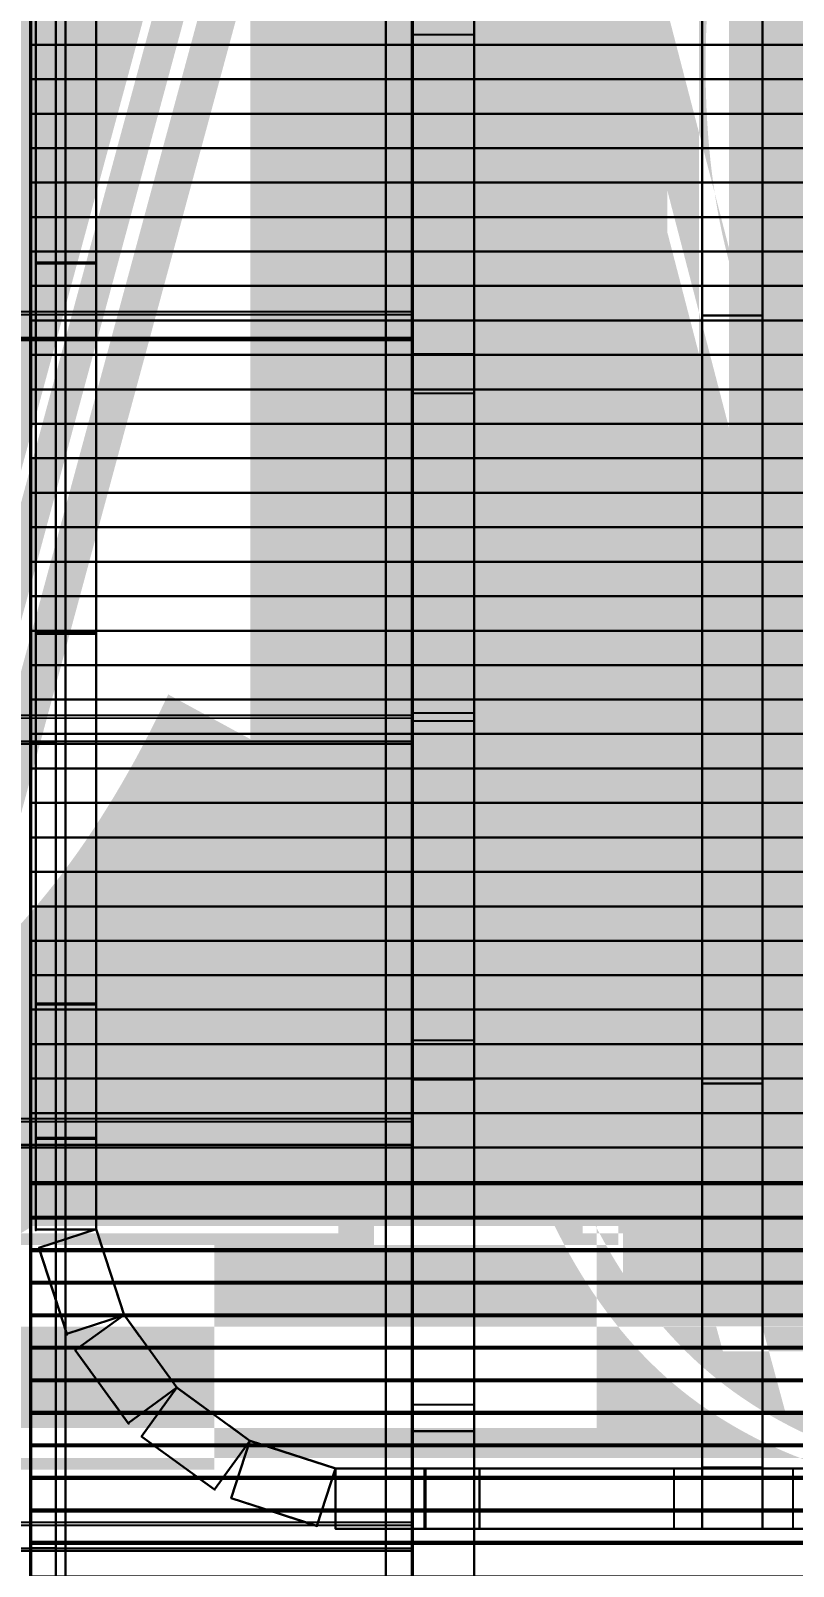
# Model space of a CAD drawing. Header units: inches. Extents: x 121 to 1265, y -33 to 627.
# Drawn here: x 407.3 to 451.6, y 13.2 to 102.3 of the extents above; entities that cross this region are included whole.
import ezdxf

# ---------------------------------------------------------------- set-up
doc = ezdxf.new("R2010")
doc.units = ezdxf.units.IN
doc.header["$MEASUREMENT"] = 0
for name, color, linetype in [('n5', 9, 'CONTINUOUS'), ('R1', 4, 'CONTINUOUS'), ('RT1', 7, 'CONTINUOUS'), ('W1', 5, 'CONTINUOUS')]:
    doc.layers.add(name, color=color, linetype=linetype)

msp = doc.modelspace()

# ---------------------------------------------------------------- linework, layer by layer
at = {"layer": 'n5'}
for points in [[(407.35, 505.18, -6), (407.35, 35.48, -6), (407.35, 35.48), (407.35, 505.18)], [(409.35, 505.18, -6), (409.35, 35.48, -6), (407.35, 35.48, -6), (407.35, 505.18, -6)], [(409.35, 35.48), (409.35, 505.18), (407.35, 505.18), (407.35, 35.48)], [(553.28, 101.44, -6), (407.35, 101.44, -6), (407.35, 103.44, -6), (553.28, 103.44, -6)], [(407.35, 101.44), (553.28, 101.44), (553.28, 103.44), (407.35, 103.44)], [(553.28, 101.44, -6), (407.35, 101.44, -6), (407.35, 101.44), (553.28, 101.44)], [(553.28, 99.44, -6), (407.35, 99.44, -6), (407.35, 101.44, -6), (553.28, 101.44, -6)], [(407.35, 99.44), (553.28, 99.44), (553.28, 101.44), (407.35, 101.44)], [(553.28, 99.44, -6), (407.35, 99.44, -6), (407.35, 99.44), (553.28, 99.44)], [(553.28, 97.44, -6), (407.35, 97.44, -6), (407.35, 99.44, -6), (553.28, 99.44, -6)], [(407.35, 97.44), (553.28, 97.44), (553.28, 99.44), (407.35, 99.44)], [(553.28, 97.44, -6), (407.35, 97.44, -6), (407.35, 97.44), (553.28, 97.44)], [(553.28, 95.44, -6), (407.35, 95.44, -6), (407.35, 97.44, -6), (553.28, 97.44, -6)], [(407.35, 95.44), (553.28, 95.44), (553.28, 97.44), (407.35, 97.44)], [(553.28, 95.45, -6), (407.35, 95.45, -6), (407.35, 95.45), (553.28, 95.45)], [(553.28, 93.45, -6), (407.35, 93.45, -6), (407.35, 95.45, -6), (553.28, 95.45, -6)], [(407.35, 93.45), (553.28, 93.45), (553.28, 95.45), (407.35, 95.45)], [(553.28, 93.45, -6), (407.35, 93.45, -6), (407.35, 93.45), (553.28, 93.45)], [(553.28, 91.45, -6), (407.35, 91.45, -6), (407.35, 93.45, -6), (553.28, 93.45, -6)], [(407.35, 91.45), (553.28, 91.45), (553.28, 93.45), (407.35, 93.45)], [(553.28, 91.45, -6), (407.35, 91.45, -6), (407.35, 91.45), (553.28, 91.45)], [(553.28, 89.45, -6), (407.35, 89.45, -6), (407.35, 91.45, -6), (553.28, 91.45, -6)], [(407.35, 89.45), (553.28, 89.45), (553.28, 91.45), (407.35, 91.45)], [(553.28, 89.45, -6), (407.35, 89.45, -6), (407.35, 89.45), (553.28, 89.45)], [(553.28, 87.45, -6), (407.35, 87.45, -6), (407.35, 89.45, -6), (553.28, 89.45, -6)], [(407.35, 87.45), (553.28, 87.45), (553.28, 89.45), (407.35, 89.45)], [(553.28, 87.45, -6), (407.35, 87.45, -6), (407.35, 87.45), (553.28, 87.45)], [(553.28, 85.45, -6), (407.35, 85.45, -6), (407.35, 87.45, -6), (553.28, 87.45, -6)], [(407.35, 85.45), (553.28, 85.45), (553.28, 87.45), (407.35, 87.45)], [(553.28, 85.45, -6), (407.35, 85.45, -6), (407.35, 85.45), (553.28, 85.45)], [(553.28, 83.45, -6), (407.35, 83.45, -6), (407.35, 85.45, -6), (553.28, 85.45, -6)], [(407.35, 83.45), (553.28, 83.45), (553.28, 85.45), (407.35, 85.45)], [(553.28, 83.45, -6), (407.35, 83.45, -6), (407.35, 83.45), (553.28, 83.45)], [(553.28, 81.45, -6), (407.35, 81.45, -6), (407.35, 83.45, -6), (553.28, 83.45, -6)], [(407.35, 81.45), (553.28, 81.45), (553.28, 83.45), (407.35, 83.45)], [(553.28, 81.46, -6), (407.35, 81.45, -6), (407.35, 81.45), (553.28, 81.46)], [(553.28, 79.46, -6), (407.35, 79.45, -6), (407.35, 81.45, -6), (553.28, 81.46, -6)], [(407.35, 79.45), (553.28, 79.46), (553.28, 81.46), (407.35, 81.45)], [(553.28, 79.46, -6), (407.35, 79.46, -6), (407.35, 79.46), (553.28, 79.46)], [(553.28, 77.46, -6), (407.35, 77.46, -6), (407.35, 79.46, -6), (553.28, 79.46, -6)], [(407.35, 77.46), (553.28, 77.46), (553.28, 79.46), (407.35, 79.46)], [(553.28, 77.46, -6), (407.35, 77.46, -6), (407.35, 77.46), (553.28, 77.46)], [(553.28, 75.46, -6), (407.35, 75.46, -6), (407.35, 77.46, -6), (553.28, 77.46, -6)], [(407.35, 75.46), (553.28, 75.46), (553.28, 77.46), (407.35, 77.46)], [(553.28, 75.46, -6), (407.35, 75.46, -6), (407.35, 75.46), (553.28, 75.46)], [(553.28, 73.46, -6), (407.35, 73.46, -6), (407.35, 75.46, -6), (553.28, 75.46, -6)], [(407.35, 73.46), (553.28, 73.46), (553.28, 75.46), (407.35, 75.46)], [(553.28, 73.46, -6), (407.35, 73.46, -6), (407.35, 73.46), (553.28, 73.46)], [(553.28, 71.46, -6), (407.35, 71.46, -6), (407.35, 73.46, -6), (553.28, 73.46, -6)], [(407.35, 71.46), (553.28, 71.46), (553.28, 73.46), (407.35, 73.46)], [(553.28, 71.46, -6), (407.35, 71.46, -6), (407.35, 71.46), (553.28, 71.46)], [(553.28, 69.46, -6), (407.35, 69.46, -6), (407.35, 71.46, -6), (553.28, 71.46, -6)], [(407.35, 69.46), (553.28, 69.46), (553.28, 71.46), (407.35, 71.46)], [(553.28, 69.46, -6), (407.35, 69.46, -6), (407.35, 69.46), (553.28, 69.46)], [(553.28, 67.46, -6), (407.35, 67.46, -6), (407.35, 69.46, -6), (553.28, 69.46, -6)], [(407.35, 67.46), (553.28, 67.46), (553.28, 69.46), (407.35, 69.46)], [(553.28, 67.46, -6), (407.35, 67.46, -6), (407.35, 67.46), (553.28, 67.46)], [(553.28, 65.46, -6), (407.35, 65.46, -6), (407.35, 67.46, -6), (553.28, 67.46, -6)], [(407.35, 65.46), (553.28, 65.46), (553.28, 67.46), (407.35, 67.46)], [(553.28, 65.47, -6), (407.35, 65.46, -6), (407.35, 65.46), (553.28, 65.47)], [(553.28, 63.47, -6), (407.35, 63.46, -6), (407.35, 65.46, -6), (553.28, 65.47, -6)], [(407.35, 63.46), (553.28, 63.47), (553.28, 65.47), (407.35, 65.46)], [(553.28, 63.47, -6), (407.35, 63.47, -6), (407.35, 63.47), (553.28, 63.47)], [(553.28, 61.47, -6), (407.35, 61.47, -6), (407.35, 63.47, -6), (553.28, 63.47, -6)], [(407.35, 61.47), (553.28, 61.47), (553.28, 63.47), (407.35, 63.47)], [(553.28, 61.47, -6), (407.35, 61.47, -6), (407.35, 61.47), (553.28, 61.47)], [(553.28, 59.47, -6), (407.35, 59.47, -6), (407.35, 61.47, -6), (553.28, 61.47, -6)], [(407.35, 59.47), (553.28, 59.47), (553.28, 61.47), (407.35, 61.47)], [(553.28, 59.47, -6), (407.35, 59.47, -6), (407.35, 59.47), (553.28, 59.47)], [(553.28, 57.47, -6), (407.35, 57.47, -6), (407.35, 59.47, -6), (553.28, 59.47, -6)], [(407.35, 57.47), (553.28, 57.47), (553.28, 59.47), (407.35, 59.47)], [(553.28, 57.47, -6), (407.35, 57.47, -6), (407.35, 57.47), (553.28, 57.47)], [(553.28, 55.47, -6), (407.35, 55.47, -6), (407.35, 57.47, -6), (553.28, 57.47, -6)], [(407.35, 55.47), (553.28, 55.47), (553.28, 57.47), (407.35, 57.47)], [(553.28, 55.47, -6), (407.35, 55.47, -6), (407.35, 55.47), (553.28, 55.47)], [(553.28, 53.47, -6), (407.35, 53.47, -6), (407.35, 55.47, -6), (553.28, 55.47, -6)], [(407.35, 53.47), (553.28, 53.47), (553.28, 55.47), (407.35, 55.47)], [(553.28, 53.47, -6), (407.35, 53.47, -6), (407.35, 53.47), (553.28, 53.47)], [(553.28, 51.47, -6), (407.35, 51.47, -6), (407.35, 53.47, -6), (553.28, 53.47, -6)], [(407.35, 51.47), (553.28, 51.47), (553.28, 53.47), (407.35, 53.47)], [(553.28, 51.47, -6), (407.35, 51.47, -6), (407.35, 51.47), (553.28, 51.47)], [(553.28, 49.47, -6), (407.35, 49.47, -6), (407.35, 51.47, -6), (553.28, 51.47, -6)], [(407.35, 49.47), (553.28, 49.47), (553.28, 51.47), (407.35, 51.47)], [(553.28, 49.48, -6), (407.35, 49.48, -6), (407.35, 49.48), (553.28, 49.48)], [(553.28, 47.48, -6), (407.35, 47.48, -6), (407.35, 49.48, -6), (553.28, 49.48, -6)], [(407.35, 47.48), (553.28, 47.48), (553.28, 49.48), (407.35, 49.48)], [(553.28, 47.48, -6), (407.35, 47.48, -6), (407.35, 47.48), (553.28, 47.48)], [(553.28, 45.48, -6), (407.35, 45.48, -6), (407.35, 47.48, -6), (553.28, 47.48, -6)], [(407.35, 45.48), (553.28, 45.48), (553.28, 47.48), (407.35, 47.48)], [(553.28, 45.48, -6), (407.35, 45.48, -6), (407.35, 45.48), (553.28, 45.48)], [(553.28, 43.48, -6), (407.35, 43.48, -6), (407.35, 45.48, -6), (553.28, 45.48, -6)], [(407.35, 43.48), (553.28, 43.48), (553.28, 45.48), (407.35, 45.48)], [(553.28, 43.48, -6), (407.35, 43.48, -6), (407.35, 43.48), (553.28, 43.48)], [(553.28, 41.48, -6), (407.35, 41.48, -6), (407.35, 43.48, -6), (553.28, 43.48, -6)], [(407.35, 41.48), (553.28, 41.48), (553.28, 43.48), (407.35, 43.48)], [(553.28, 41.48, -6), (407.35, 41.48, -6), (407.35, 41.48), (553.28, 41.48)], [(553.28, 39.48, -6), (407.35, 39.48, -6), (407.35, 41.48, -6), (553.28, 41.48, -6)], [(407.35, 39.48), (553.28, 39.48), (553.28, 41.48), (407.35, 41.48)], [(553.28, 39.48, -6), (407.35, 39.48, -6), (407.35, 39.48), (553.28, 39.48)], [(553.28, 37.48, -6), (407.35, 37.48, -6), (407.35, 39.48, -6), (553.28, 39.48, -6)], [(407.35, 37.48), (553.28, 37.48), (553.28, 39.48), (407.35, 39.48)], [(407.35, 37.48, -6), (553.28, 37.48, -6), (553.28, 35.48, -6), (407.35, 35.48, -6)], [(553.28, 37.48), (407.35, 37.48), (407.35, 35.48), (553.28, 35.48)], [(553.28, 37.48, -6), (407.35, 37.48, -6), (407.35, 37.48), (553.28, 37.48)], [(553.28, 35.48, -6), (407.35, 35.48, -6), (407.35, 37.48, -6), (553.28, 37.48, -6)], [(407.35, 35.48), (553.28, 35.48), (553.28, 37.48), (407.35, 37.48)], [(407.35, 35.48, -6), (553.28, 35.48, -6), (553.28, 35.48), (407.35, 35.48)], [(407.35, 35.36, -6), (407.35, 5.18, -6), (407.35, 5.18), (407.35, 35.36)], [(409.35, 35.36, -6), (409.35, 5.18, -6), (407.35, 5.18, -6), (407.35, 35.36, -6)], [(409.35, 5.18), (409.35, 35.36), (407.35, 35.36), (407.35, 5.18)], [(627.2, 35.36, -6), (407.35, 35.36, -6), (407.35, 35.36), (627.2, 35.36)], [(627.2, 33.36, -6), (407.35, 33.36, -6), (407.35, 35.36, -6), (627.2, 35.36, -6)], [(407.35, 33.36), (627.2, 33.36), (627.2, 35.36), (407.35, 35.36)], [(627.2, 33.47, -6), (407.35, 33.47, -6), (407.35, 33.47), (627.2, 33.47)], [(627.2, 31.47, -6), (407.35, 31.47, -6), (407.35, 33.47, -6), (627.2, 33.47, -6)], [(407.35, 31.47), (627.2, 31.47), (627.2, 33.47), (407.35, 33.47)], [(627.2, 31.59, -6), (407.35, 31.59, -6), (407.35, 31.59), (627.2, 31.59)], [(627.2, 29.59, -6), (407.35, 29.59, -6), (407.35, 31.59, -6), (627.2, 31.59, -6)], [(407.35, 29.59), (627.2, 29.59), (627.2, 31.59), (407.35, 31.59)], [(627.2, 29.7, -6), (407.35, 29.7, -6), (407.35, 29.7), (627.2, 29.7)], [(627.2, 27.7, -6), (407.35, 27.7, -6), (407.35, 29.7, -6), (627.2, 29.7, -6)], [(407.35, 27.7), (627.2, 27.7), (627.2, 29.7), (407.35, 29.7)], [(627.2, 27.82, -6), (407.35, 27.81, -6), (407.35, 27.81), (627.2, 27.82)], [(627.2, 25.82, -6), (407.35, 25.81, -6), (407.35, 27.81, -6), (627.2, 27.82, -6)], [(407.35, 25.81), (627.2, 25.82), (627.2, 27.82), (407.35, 27.81)], [(627.2, 25.93, -6), (407.35, 25.93, -6), (407.35, 25.93), (627.2, 25.93)], [(627.2, 23.93, -6), (407.35, 23.93, -6), (407.35, 25.93, -6), (627.2, 25.93, -6)], [(407.35, 23.93), (627.2, 23.93), (627.2, 25.93), (407.35, 25.93)], [(627.2, 24.04, -6), (407.35, 24.04, -6), (407.35, 24.04), (627.2, 24.04)], [(627.2, 22.04, -6), (407.35, 22.04, -6), (407.35, 24.04, -6), (627.2, 24.04, -6)], [(407.35, 22.04), (627.2, 22.04), (627.2, 24.04), (407.35, 24.04)], [(627.2, 22.16, -6), (407.35, 22.16, -6), (407.35, 22.16), (627.2, 22.16)], [(627.2, 20.16, -6), (407.35, 20.16, -6), (407.35, 22.16, -6), (627.2, 22.16, -6)], [(407.35, 20.16), (627.2, 20.16), (627.2, 22.16), (407.35, 22.16)], [(627.2, 20.27, -6), (407.35, 20.27, -6), (407.35, 20.27), (627.2, 20.27)], [(627.2, 18.27, -6), (407.35, 18.27, -6), (407.35, 20.27, -6), (627.2, 20.27, -6)], [(407.35, 18.27), (627.2, 18.27), (627.2, 20.27), (407.35, 20.27)], [(627.2, 18.38, -6), (407.35, 18.38, -6), (407.35, 18.38), (627.2, 18.38)], [(627.2, 16.38, -6), (407.35, 16.38, -6), (407.35, 18.38, -6), (627.2, 18.38, -6)], [(407.35, 16.38), (627.2, 16.38), (627.2, 18.38), (407.35, 18.38)], [(627.2, 16.5, -6), (407.35, 16.5, -6), (407.35, 16.5), (627.2, 16.5)], [(627.2, 14.5, -6), (407.35, 14.5, -6), (407.35, 16.5, -6), (627.2, 16.5, -6)], [(407.35, 14.5), (627.2, 14.5), (627.2, 16.5), (407.35, 16.5)], [(627.2, 14.61, -6), (407.35, 14.61, -6), (407.35, 14.61), (627.2, 14.61)], [(627.2, 12.61, -6), (407.35, 12.61, -6), (407.35, 14.61, -6), (627.2, 14.61, -6)], [(407.35, 12.61), (627.2, 12.61), (627.2, 14.61), (407.35, 14.61)]]:
    msp.add_3dface(points, dxfattribs=at)
at = {"layer": 'R1'}
for points in [[(427.95, 529.14, 146.56), (427.95, -32.57, 170), (429.45, -32.57, 170), (429.45, 529.14, 146.56)], [(429.45, -32.72, 166.44), (429.45, 528.99, 143), (429.45, 529.14, 146.56), (429.45, -32.57, 170)], [(427.95, -32.72, 166.44), (427.95, 528.99, 143), (429.45, 528.99, 143), (429.45, -32.72, 166.44)], [(408.79, 84.45, 165.12), (408.79, 107.85, 164.14), (407.29, 107.85, 164.14), (407.29, 84.45, 165.12)], [(408.79, 107.71, 160.58), (408.79, 84.3, 161.56), (407.29, 84.3, 161.56), (407.29, 107.71, 160.58)], [(429.46, 85.95, 165.06), (395.29, 85.95, 165.06), (395.29, 84.45, 165.12), (429.46, 84.45, 165.12)], [(395.29, 85.8, 161.5), (429.46, 85.8, 161.5), (429.46, 84.3, 161.56), (395.29, 84.3, 161.56)], [(395.29, 84.3, 161.56), (429.46, 84.3, 161.56), (429.46, 84.45, 165.12), (395.29, 84.45, 165.12)], [(408.79, 61.04, 166.1), (408.79, 84.45, 165.12), (407.29, 84.45, 165.12), (407.29, 61.04, 166.1)], [(408.79, 84.3, 161.56), (408.79, 60.9, 162.54), (407.29, 60.9, 162.54), (407.29, 84.3, 161.56)], [(429.46, 62.54, 166.03), (395.29, 62.54, 166.03), (395.29, 61.04, 166.1), (429.46, 61.05, 166.1)], [(395.29, 62.39, 162.47), (429.46, 62.4, 162.48), (429.46, 60.9, 162.54), (395.29, 60.9, 162.54)], [(395.29, 60.9, 162.54), (429.46, 60.9, 162.54), (429.46, 61.05, 166.1), (395.29, 61.04, 166.1)], [(408.79, 37.64, 167.07), (408.79, 61.04, 166.1), (407.29, 61.04, 166.1), (407.29, 37.64, 167.07)], [(408.79, 60.9, 162.54), (408.79, 37.49, 163.51), (407.29, 37.49, 163.51), (407.29, 60.9, 162.54)], [(429.46, 39.14, 167.01), (395.29, 39.14, 167.01), (395.29, 37.64, 167.07), (429.46, 37.64, 167.07)], [(395.29, 38.99, 163.45), (429.46, 38.99, 163.45), (429.46, 37.49, 163.51), (395.29, 37.49, 163.51)], [(395.29, 37.49, 163.51), (429.46, 37.49, 163.51), (429.46, 37.64, 167.07), (395.29, 37.64, 167.07)], [(408.79, 14.24, 168.05), (408.79, 37.64, 167.07), (407.29, 37.64, 167.07), (407.29, 14.24, 168.05)], [(408.79, 37.49, 163.51), (408.79, 14.09, 164.49), (407.29, 14.09, 164.49), (407.29, 37.49, 163.51)], [(429.46, 15.73, 167.99), (395.29, 15.73, 167.99), (395.29, 14.23, 168.05), (429.46, 14.24, 168.05)], [(395.29, 15.59, 164.43), (429.46, 15.59, 164.43), (429.46, 14.09, 164.49), (395.29, 14.09, 164.49)], [(395.29, 14.09, 164.49), (429.46, 14.09, 164.49), (429.46, 14.24, 168.05), (395.29, 14.23, 168.05)], [(408.79, -9.17, 169.03), (408.79, 14.24, 168.05), (407.29, 14.24, 168.05), (407.29, -9.17, 169.03)], [(408.79, 14.09, 164.49), (408.79, -9.32, 165.47), (407.29, -9.32, 165.47), (407.29, 14.09, 164.49)]]:
    msp.add_3dface(points, dxfattribs=at)
at = {"layer": 'RT1'}
for points in [[(429.51, 528.99, 146.57), (429.51, -32.72, 170.01), (433.06, -32.72, 170.01), (433.06, 528.99, 146.57)], [(429.51, 528.99, 146.57), (429.51, 528.93, 145.11), (429.51, -32.78, 168.56), (429.51, -32.72, 170.01)], [(433.06, 528.99, 146.57), (433.06, -32.72, 170.01), (433.06, -32.78, 168.56), (433.06, 528.93, 145.11)], [(429.51, 501.83, 131.66), (429.51, 21.03, 151.73), (429.51, 21.09, 153.19), (429.51, 501.89, 133.12)], [(433.06, 501.83, 131.66), (433.06, 21.03, 151.73), (429.51, 21.03, 151.73), (429.51, 501.83, 131.66)], [(433.06, 501.83, 131.66), (433.06, 501.89, 133.12), (433.06, 21.09, 153.19), (433.06, 21.03, 151.73)], [(429.51, 102.02, 149.5), (429.51, 83.52, 165.16), (433.06, 83.52, 165.16), (433.06, 102.02, 149.5)], [(429.51, 102.02, 149.5), (429.51, 101.08, 148.39), (429.51, 82.58, 164.05), (429.51, 83.52, 165.16)], [(433.06, 102.02, 149.5), (433.06, 83.52, 165.16), (433.06, 82.58, 164.05), (433.06, 101.08, 148.39)], [(429.51, 81.22, 165.26), (429.51, 82.11, 164.1), (429.51, 63.57, 149.95), (429.51, 62.69, 151.11)], [(433.06, 81.22, 165.26), (433.06, 62.69, 151.11), (433.06, 63.57, 149.95), (433.06, 82.11, 164.1)], [(429.51, 81.22, 165.26), (429.51, 62.69, 151.11), (433.06, 62.69, 151.11), (433.06, 81.22, 165.26)], [(429.51, 62.21, 151.16), (429.51, 43.71, 166.82), (433.06, 43.71, 166.82), (433.06, 62.21, 151.16)], [(429.51, 62.21, 151.16), (429.51, 61.27, 150.05), (429.51, 42.77, 165.71), (429.51, 43.71, 166.82)], [(433.06, 62.21, 151.16), (433.06, 43.71, 166.82), (433.06, 42.77, 165.71), (433.06, 61.27, 150.05)], [(429.51, 41.42, 166.92), (429.51, 42.29, 165.75), (429.51, 23.46, 151.64), (429.51, 22.59, 152.8)], [(433.06, 41.42, 166.92), (433.06, 22.59, 152.8), (433.06, 23.46, 151.64), (433.06, 42.29, 165.75)], [(429.51, 41.42, 166.92), (429.51, 22.59, 152.8), (433.06, 22.59, 152.8), (433.06, 41.42, 166.92)], [(429.51, 21.03, 151.73), (429.51, 21.03, 167.71), (429.51, 22.48, 167.71), (429.51, 22.48, 151.73)], [(433.06, 21.03, 151.73), (433.06, 22.48, 151.73), (433.06, 22.48, 167.71), (433.06, 21.03, 167.71)], [(433.06, 21.03, 151.73), (433.06, 21.03, 167.71), (429.51, 21.03, 167.71), (429.51, 21.03, 151.73)]]:
    msp.add_3dface(points, dxfattribs=at)
at = {"layer": 'W1'}
for points in [[(411.13, 220.3), (411.13, 38.05), (407.63, 38.05), (407.63, 220.3)], [(407.63, 38.05, 1.5), (407.63, 220.3, 1.5), (407.63, 220.3), (407.63, 38.05)], [(411.13, 38.05, 163.49), (411.13, 220.3, 155.88), (407.63, 220.3, 155.88), (407.63, 38.05, 163.49)], [(407.63, 220.23, 154.39), (407.63, 37.98, 161.99), (407.63, 38.05, 163.49), (407.63, 220.3, 155.88)], [(411.13, 220.3, 1.5), (411.13, 38.05, 1.5), (411.13, 38.05), (411.13, 220.3)], [(411.13, 37.98, 161.99), (411.13, 220.23, 154.39), (411.13, 220.3, 155.88), (411.13, 38.05, 163.49)], [(449.8, 178.33), (449.8, 18.93), (446.3, 18.93), (446.3, 178.33)], [(446.3, 18.93, 1.5), (446.3, 178.33, 1.5), (446.3, 178.33), (446.3, 18.93)], [(449.8, 18.93, 151.82), (449.8, 178.33, 145.17), (446.3, 178.33, 145.17), (446.3, 18.93, 151.82)], [(446.3, 178.27, 143.67), (446.3, 18.87, 150.32), (446.3, 18.93, 151.82), (446.3, 178.33, 145.17)], [(449.8, 178.33, 1.5), (449.8, 18.93, 1.5), (449.8, 18.93), (449.8, 178.33)], [(449.8, 18.87, 150.32), (449.8, 178.27, 143.67), (449.8, 178.33, 145.17), (449.8, 18.93, 151.82)], [(411.13, 88.82, 54.5), (411.13, 112.07, 54.5), (407.63, 112.07, 54.5), (407.63, 88.82, 54.5)], [(407.63, 112.07, 53), (407.63, 88.82, 53), (407.63, 88.82, 54.5), (407.63, 112.07, 54.5)], [(411.13, 88.82, 108.99), (411.13, 112.07, 108.99), (407.63, 112.07, 108.99), (407.63, 88.82, 108.99)], [(407.63, 112.07, 107.49), (407.63, 88.82, 107.49), (407.63, 88.82, 108.99), (407.63, 112.07, 108.99)], [(411.13, 88.82, 53), (411.13, 112.07, 53), (411.13, 112.07, 54.5), (411.13, 88.82, 54.5)], [(411.13, 88.82, 107.49), (411.13, 112.07, 107.49), (411.13, 112.07, 108.99), (411.13, 88.82, 108.99)], [(449.8, 85.74, 55.95), (449.8, 108.01, 55.95), (446.3, 108.01, 55.95), (446.3, 85.74, 55.95)], [(446.3, 108.01, 54.45), (446.3, 85.74, 54.45), (446.3, 85.74, 55.95), (446.3, 108.01, 55.95)], [(449.8, 85.74, 111.9), (449.8, 108.01, 111.9), (446.3, 108.01, 111.9), (446.3, 85.74, 111.9)], [(446.3, 108.01, 110.4), (446.3, 85.74, 110.4), (446.3, 85.74, 111.9), (446.3, 108.01, 111.9)], [(449.8, 85.74, 54.45), (449.8, 108.01, 54.45), (449.8, 108.01, 55.95), (449.8, 85.74, 55.95)], [(449.8, 85.74, 110.4), (449.8, 108.01, 110.4), (449.8, 108.01, 111.9), (449.8, 85.74, 111.9)], [(407.63, 90.32, 161.37), (407.63, 90.32), (407.63, 88.82), (407.63, 88.82, 161.37)], [(411.13, 90.32), (411.13, 90.32, 161.37), (411.13, 88.82, 161.37), (411.13, 88.82)], [(411.13, 88.82), (411.13, 88.82, 161.37), (407.63, 88.82, 161.37), (407.63, 88.82)], [(411.13, 88.75, 161.37), (411.13, 88.75), (407.63, 88.75), (407.63, 88.75, 161.37)], [(407.63, 87.25), (407.63, 87.25, 161.37), (407.63, 88.75, 161.37), (407.63, 88.75)], [(411.13, 67.33, 54.5), (411.13, 88.75, 54.5), (407.63, 88.75, 54.5), (407.63, 67.33, 54.5)], [(407.63, 88.75, 53), (407.63, 67.33, 53), (407.63, 67.33, 54.5), (407.63, 88.75, 54.5)], [(411.13, 67.33, 108.99), (411.13, 88.75, 108.99), (407.63, 88.75, 108.99), (407.63, 67.33, 108.99)], [(407.63, 88.75, 107.49), (407.63, 67.33, 107.49), (407.63, 67.33, 108.99), (407.63, 88.75, 108.99)], [(411.13, 87.25, 161.37), (411.13, 87.25), (411.13, 88.75), (411.13, 88.75, 161.37)], [(411.13, 67.33, 53), (411.13, 88.75, 53), (411.13, 88.75, 54.5), (411.13, 67.33, 54.5)], [(411.13, 67.33, 107.49), (411.13, 88.75, 107.49), (411.13, 88.75, 108.99), (411.13, 67.33, 108.99)], [(449.8, 85.74, 149.03), (449.8, 85.74), (446.3, 85.74), (446.3, 85.74, 149.03)], [(446.3, 84.24), (446.3, 84.24, 149.03), (446.3, 85.74, 149.03), (446.3, 85.74)], [(449.8, 63.47, 55.95), (449.8, 85.74, 55.95), (446.3, 85.74, 55.95), (446.3, 63.47, 55.95)], [(446.3, 85.74, 54.45), (446.3, 63.47, 54.45), (446.3, 63.47, 55.95), (446.3, 85.74, 55.95)], [(449.8, 63.47, 111.9), (449.8, 85.74, 111.9), (446.3, 85.74, 111.9), (446.3, 63.47, 111.9)], [(446.3, 85.74, 110.4), (446.3, 63.47, 110.4), (446.3, 63.47, 111.9), (446.3, 85.74, 111.9)], [(449.8, 84.24, 149.03), (449.8, 84.24), (449.8, 85.74), (449.8, 85.74, 149.03)], [(449.8, 63.47, 54.45), (449.8, 85.74, 54.45), (449.8, 85.74, 55.95), (449.8, 63.47, 55.95)], [(449.8, 63.47, 110.4), (449.8, 85.74, 110.4), (449.8, 85.74, 111.9), (449.8, 63.47, 111.9)], [(407.63, 68.83, 162.27), (407.63, 68.83), (407.63, 67.33), (407.63, 67.33, 162.27)], [(411.13, 68.83), (411.13, 68.83, 162.27), (411.13, 67.33, 162.27), (411.13, 67.33)], [(411.13, 67.33), (411.13, 67.33, 162.27), (407.63, 67.33, 162.27), (407.63, 67.33)], [(411.13, 67.27, 162.27), (411.13, 67.27), (407.63, 67.27), (407.63, 67.27, 162.27)], [(407.63, 65.77), (407.63, 65.77, 162.27), (407.63, 67.27, 162.27), (407.63, 67.27)], [(411.13, 45.84, 54.5), (411.13, 67.27, 54.5), (407.63, 67.27, 54.5), (407.63, 45.84, 54.5)], [(407.63, 67.27, 53), (407.63, 45.84, 53), (407.63, 45.84, 54.5), (407.63, 67.27, 54.5)], [(411.13, 45.84, 108.99), (411.13, 67.27, 108.99), (407.63, 67.27, 108.99), (407.63, 45.84, 108.99)], [(407.63, 67.27, 107.49), (407.63, 45.84, 107.49), (407.63, 45.84, 108.99), (407.63, 67.27, 108.99)], [(411.13, 65.77, 162.27), (411.13, 65.77), (411.13, 67.27), (411.13, 67.27, 162.27)], [(411.13, 45.84, 53), (411.13, 67.27, 53), (411.13, 67.27, 54.5), (411.13, 45.84, 54.5)], [(411.13, 45.84, 107.49), (411.13, 67.27, 107.49), (411.13, 67.27, 108.99), (411.13, 45.84, 108.99)], [(449.8, 63.47, 149.96), (449.8, 63.47), (446.3, 63.47), (446.3, 63.47, 149.96)], [(446.3, 61.97), (446.3, 61.97, 149.96), (446.3, 63.47, 149.96), (446.3, 63.47)], [(449.8, 41.2, 55.95), (449.8, 63.47, 55.95), (446.3, 63.47, 55.95), (446.3, 41.2, 55.95)], [(446.3, 63.47, 54.45), (446.3, 41.2, 54.45), (446.3, 41.2, 55.95), (446.3, 63.47, 55.95)], [(449.8, 41.2, 111.9), (449.8, 63.47, 111.9), (446.3, 63.47, 111.9), (446.3, 41.2, 111.9)], [(446.3, 63.47, 110.4), (446.3, 41.2, 110.4), (446.3, 41.2, 111.9), (446.3, 63.47, 111.9)], [(449.8, 61.97, 149.96), (449.8, 61.97), (449.8, 63.47), (449.8, 63.47, 149.96)], [(449.8, 41.2, 54.45), (449.8, 63.47, 54.45), (449.8, 63.47, 55.95), (449.8, 41.2, 55.95)], [(449.8, 41.2, 110.4), (449.8, 63.47, 110.4), (449.8, 63.47, 111.9), (449.8, 41.2, 111.9)], [(407.63, 47.34, 163.17), (407.63, 47.34), (407.63, 45.84), (407.63, 45.84, 163.17)], [(411.13, 47.34), (411.13, 47.34, 163.17), (411.13, 45.84, 163.17), (411.13, 45.84)], [(411.13, 45.84), (411.13, 45.84, 163.17), (407.63, 45.84, 163.17), (407.63, 45.84)], [(411.13, 45.78, 163.17), (411.13, 45.78), (407.63, 45.78), (407.63, 45.78, 163.17)], [(407.63, 44.28), (407.63, 44.28, 163.17), (407.63, 45.78, 163.17), (407.63, 45.78)], [(411.13, 38.05, 54.5), (411.13, 45.78, 54.5), (407.63, 45.78, 54.5), (407.63, 38.05, 54.5)], [(407.63, 45.78, 53), (407.63, 38.05, 53), (407.63, 38.05, 54.5), (407.63, 45.78, 54.5)], [(411.13, 38.05, 108.99), (411.13, 45.78, 108.99), (407.63, 45.78, 108.99), (407.63, 38.05, 108.99)], [(407.63, 45.78, 107.49), (407.63, 38.05, 107.49), (407.63, 38.05, 108.99), (407.63, 45.78, 108.99)], [(411.13, 44.28, 163.17), (411.13, 44.28), (411.13, 45.78), (411.13, 45.78, 163.17)], [(411.13, 38.05, 53), (411.13, 45.78, 53), (411.13, 45.78, 54.5), (411.13, 38.05, 54.5)], [(411.13, 38.05, 107.49), (411.13, 45.78, 107.49), (411.13, 45.78, 108.99), (411.13, 38.05, 108.99)], [(449.8, 41.2, 150.89), (449.8, 41.2), (446.3, 41.2), (446.3, 41.2, 150.89)], [(446.3, 39.7), (446.3, 39.7, 150.89), (446.3, 41.2, 150.89), (446.3, 41.2)], [(449.8, 18.93, 55.95), (449.8, 41.2, 55.95), (446.3, 41.2, 55.95), (446.3, 18.93, 55.95)], [(446.3, 41.2, 54.45), (446.3, 18.93, 54.45), (446.3, 18.93, 55.95), (446.3, 41.2, 55.95)], [(449.8, 18.93, 111.9), (449.8, 41.2, 111.9), (446.3, 41.2, 111.9), (446.3, 18.93, 111.9)], [(446.3, 41.2, 110.4), (446.3, 18.93, 110.4), (446.3, 18.93, 111.9), (446.3, 41.2, 111.9)], [(449.8, 39.7, 150.89), (449.8, 39.7), (449.8, 41.2), (449.8, 41.2, 150.89)], [(449.8, 18.93, 54.45), (449.8, 41.2, 54.45), (449.8, 41.2, 55.95), (449.8, 18.93, 55.95)], [(449.8, 18.93, 110.4), (449.8, 41.2, 110.4), (449.8, 41.2, 111.9), (449.8, 18.93, 111.9)], [(407.63, 39.55, 163.49), (407.63, 39.55), (407.63, 38.05), (407.63, 38.05, 163.49)], [(411.13, 39.55), (411.13, 39.55, 163.49), (411.13, 38.05, 163.49), (411.13, 38.05)], [(411.13, 38.05), (411.13, 38.05, 163.49), (407.63, 38.05, 163.49), (407.63, 38.05)], [(411.13, 37.98), (411.13, 32.73), (407.63, 32.73), (407.63, 37.98)], [(407.63, 32.73, 1.5), (407.63, 37.98, 1.5), (407.63, 37.98), (407.63, 32.73)], [(411.13, 32.73, 163.71), (411.13, 37.98, 163.49), (407.63, 37.98, 163.49), (407.63, 32.73, 163.71)], [(407.63, 37.92, 161.99), (407.63, 32.67, 162.21), (407.63, 32.73, 163.71), (407.63, 37.98, 163.49)], [(411.13, 37.98, 163.49), (411.13, 37.98), (407.63, 37.98), (407.63, 37.98, 163.49)], [(407.63, 36.48), (407.63, 36.48, 163.49), (407.63, 37.98, 163.49), (407.63, 37.98)], [(411.13, 32.73, 54.57), (411.13, 37.98, 54.57), (407.63, 37.98, 54.57), (407.63, 32.73, 54.57)], [(407.63, 37.98, 53.07), (407.63, 32.73, 53.07), (407.63, 32.73, 54.57), (407.63, 37.98, 54.57)], [(411.13, 32.73, 109.14), (411.13, 37.98, 109.14), (407.63, 37.98, 109.14), (407.63, 32.73, 109.14)], [(407.63, 37.98, 107.64), (407.63, 32.73, 107.64), (407.63, 32.73, 109.14), (407.63, 37.98, 109.14)], [(411.13, 37.98, 1.5), (411.13, 32.73, 1.5), (411.13, 32.73), (411.13, 37.98)], [(411.13, 32.67, 162.21), (411.13, 37.92, 161.99), (411.13, 37.98, 163.49), (411.13, 32.73, 163.71)], [(411.13, 36.48, 163.49), (411.13, 36.48), (411.13, 37.98), (411.13, 37.98, 163.49)], [(411.13, 32.73, 53.07), (411.13, 37.98, 53.07), (411.13, 37.98, 54.57), (411.13, 32.73, 54.57)], [(411.13, 32.73, 107.64), (411.13, 37.98, 107.64), (411.13, 37.98, 109.14), (411.13, 32.73, 109.14)], [(407.63, 34.23, 163.71), (407.63, 34.23), (407.63, 32.73), (407.63, 32.73, 163.71)], [(411.13, 34.23), (411.13, 34.23, 163.71), (411.13, 32.73, 163.71), (411.13, 32.73)], [(411.13, 32.73), (411.13, 32.73, 163.71), (407.63, 32.73, 163.71), (407.63, 32.73)], [(411.13, 32.75), (412.76, 27.76), (409.43, 26.68), (407.8, 31.67)], [(412.76, 27.76, 163.92), (411.13, 32.75, 163.71), (407.8, 31.67, 163.71), (409.43, 26.68, 163.92)], [(411.13, 32.75, 163.71), (411.13, 32.75), (407.8, 31.67), (407.8, 31.67, 163.71)], [(412.76, 27.76, 54.64), (411.13, 32.75, 54.64), (407.8, 31.67, 54.64), (409.43, 26.68, 54.64)], [(412.76, 27.76, 109.28), (411.13, 32.75, 109.28), (407.8, 31.67, 109.28), (409.43, 26.68, 109.28)], [(411.13, 32.75, 1.5), (412.76, 27.76, 1.5), (412.76, 27.76), (411.13, 32.75)], [(412.77, 27.71, 162.42), (411.15, 32.7, 162.21), (411.13, 32.75, 163.71), (412.76, 27.76, 163.92)], [(411.6, 31.33, 163.71), (411.6, 31.33), (411.13, 32.75), (411.13, 32.75, 163.71)], [(412.76, 27.76, 53.14), (411.13, 32.75, 53.14), (411.13, 32.75, 54.64), (412.76, 27.76, 54.64)], [(412.76, 27.76, 107.78), (411.13, 32.75, 107.78), (411.13, 32.75, 109.28), (412.76, 27.76, 109.28)], [(409.43, 26.68, 1.5), (407.8, 31.67, 1.5), (407.8, 31.67), (409.43, 26.68)], [(407.82, 31.62, 162.21), (409.45, 26.62, 162.42), (409.43, 26.68, 163.92), (407.8, 31.67, 163.71)], [(408.27, 30.25), (408.27, 30.25, 163.71), (407.8, 31.67, 163.71), (407.8, 31.67)], [(407.8, 31.67, 53.14), (409.43, 26.68, 53.14), (409.43, 26.68, 54.64), (407.8, 31.67, 54.64)], [(407.8, 31.67, 107.78), (409.43, 26.68, 107.78), (409.43, 26.68, 109.28), (407.8, 31.67, 109.28)], [(412.29, 29.19), (412.29, 29.19, 163.92), (412.76, 27.76, 163.92), (412.76, 27.76)], [(408.96, 28.11, 163.92), (408.96, 28.11), (409.43, 26.68), (409.43, 26.68, 163.92)], [(412.76, 27.76), (412.76, 27.76, 163.92), (409.43, 26.68, 163.92), (409.43, 26.68)], [(412.75, 27.78), (415.82, 23.56), (412.99, 21.5), (409.92, 25.73)], [(415.82, 23.56, 164.1), (412.75, 27.78, 163.92), (409.92, 25.73, 163.92), (412.99, 21.5, 164.1)], [(412.75, 27.78, 163.92), (412.75, 27.78), (409.92, 25.73), (409.92, 25.73, 163.92)], [(415.82, 23.56, 54.7), (412.75, 27.78, 54.7), (409.92, 25.73, 54.7), (412.99, 21.5, 54.7)], [(415.82, 23.56, 109.4), (412.75, 27.78, 109.4), (409.92, 25.73, 109.4), (412.99, 21.5, 109.4)], [(412.75, 27.78, 1.5), (415.82, 23.56, 1.5), (415.82, 23.56), (412.75, 27.78)], [(415.85, 23.51, 162.6), (412.78, 27.74, 162.42), (412.75, 27.78, 163.92), (415.82, 23.56, 164.1)], [(413.63, 26.57, 163.92), (413.63, 26.57), (412.75, 27.78), (412.75, 27.78, 163.92)], [(415.82, 23.56, 53.2), (412.75, 27.78, 53.2), (412.75, 27.78, 54.7), (415.82, 23.56, 54.7)], [(415.82, 23.56, 107.9), (412.75, 27.78, 107.9), (412.75, 27.78, 109.4), (415.82, 23.56, 109.4)], [(412.99, 21.5, 1.5), (409.92, 25.73, 1.5), (409.92, 25.73), (412.99, 21.5)], [(409.95, 25.69, 162.42), (413.02, 21.46, 162.6), (412.99, 21.5, 164.1), (409.92, 25.73, 163.92)], [(410.8, 24.51), (410.8, 24.51, 163.92), (409.92, 25.73, 163.92), (409.92, 25.73)], [(409.92, 25.73, 53.2), (412.99, 21.5, 53.2), (412.99, 21.5, 54.7), (409.92, 25.73, 54.7)], [(409.92, 25.73, 107.9), (412.99, 21.5, 107.9), (412.99, 21.5, 109.4), (409.92, 25.73, 109.4)], [(414.94, 24.77), (414.94, 24.77, 164.1), (415.82, 23.56, 164.1), (415.82, 23.56)], [(415.82, 23.56), (415.82, 23.56, 164.1), (412.99, 21.5, 164.1), (412.99, 21.5)], [(415.82, 23.56), (420.05, 20.48), (417.99, 17.65), (413.76, 20.72)], [(420.05, 20.48, 164.22), (415.82, 23.56, 164.1), (413.76, 20.72, 164.1), (417.99, 17.65, 164.22)], [(415.82, 23.56, 164.1), (415.82, 23.56), (413.76, 20.72), (413.76, 20.72, 164.1)], [(420.05, 20.48, 54.74), (415.82, 23.56, 54.74), (413.76, 20.72, 54.74), (417.99, 17.65, 54.74)], [(420.05, 20.48, 109.48), (415.82, 23.56, 109.48), (413.76, 20.72, 109.48), (417.99, 17.65, 109.48)], [(415.82, 23.56, 1.5), (420.05, 20.48, 1.5), (420.05, 20.48), (415.82, 23.56)], [(420.08, 20.46, 162.72), (415.85, 23.53, 162.6), (415.82, 23.56, 164.1), (420.05, 20.48, 164.22)], [(417.03, 22.67, 164.1), (417.03, 22.67), (415.82, 23.56), (415.82, 23.56, 164.1)], [(420.05, 20.48, 53.24), (415.82, 23.56, 53.24), (415.82, 23.56, 54.74), (420.05, 20.48, 54.74)], [(420.05, 20.48, 107.98), (415.82, 23.56, 107.98), (415.82, 23.56, 109.48), (420.05, 20.48, 109.48)], [(412.11, 22.71, 164.1), (412.11, 22.71), (412.99, 21.5), (412.99, 21.5, 164.1)], [(417.99, 17.65, 1.5), (413.76, 20.72, 1.5), (413.76, 20.72), (417.99, 17.65)], [(413.79, 20.7, 162.6), (418.02, 17.63, 162.72), (417.99, 17.65, 164.22), (413.76, 20.72, 164.1)], [(414.98, 19.84), (414.98, 19.84, 164.1), (413.76, 20.72, 164.1), (413.76, 20.72)], [(413.76, 20.72, 53.24), (417.99, 17.65, 53.24), (417.99, 17.65, 54.74), (413.76, 20.72, 54.74)], [(413.76, 20.72, 107.98), (417.99, 17.65, 107.98), (417.99, 17.65, 109.48), (413.76, 20.72, 109.48)], [(418.84, 21.36), (418.84, 21.36, 164.22), (420.05, 20.48, 164.22), (420.05, 20.48)], [(420.05, 20.48), (420.05, 20.48, 164.22), (417.99, 17.65, 164.22), (417.99, 17.65)], [(420.05, 20.48), (425.02, 18.87), (423.94, 15.54), (418.97, 17.15)], [(425.02, 18.87, 164.29), (420.05, 20.48, 164.22), (418.97, 17.15, 164.22), (423.94, 15.54, 164.29)], [(420.05, 20.48, 164.22), (420.05, 20.48), (418.97, 17.15), (418.97, 17.15, 164.22)], [(425.02, 18.87, 54.76), (420.05, 20.48, 54.76), (418.97, 17.15, 54.76), (423.94, 15.54, 54.76)], [(425.02, 18.87, 109.53), (420.05, 20.48, 109.53), (418.97, 17.15, 109.53), (423.94, 15.54, 109.53)], [(420.05, 20.48, 1.5), (425.02, 18.87, 1.5), (425.02, 18.87), (420.05, 20.48)], [(425.04, 18.86, 162.79), (420.07, 20.48, 162.72), (420.05, 20.48, 164.22), (425.02, 18.87, 164.29)], [(421.48, 20.02, 164.22), (421.48, 20.02), (420.05, 20.48), (420.05, 20.48, 164.22)], [(425.02, 18.87, 53.26), (420.05, 20.48, 53.26), (420.05, 20.48, 54.76), (425.02, 18.87, 54.76)], [(425.02, 18.87, 108.03), (420.05, 20.48, 108.03), (420.05, 20.48, 109.53), (425.02, 18.87, 109.53)], [(446.3, 20.43, 151.82), (446.3, 20.43), (446.3, 18.93), (446.3, 18.93, 151.82)], [(449.8, 20.43), (449.8, 20.43, 151.82), (449.8, 18.93, 151.82), (449.8, 18.93)], [(423.59, 19.33), (423.59, 19.33, 164.29), (425.02, 18.87, 164.29), (425.02, 18.87)], [(425.02, 18.87), (425.02, 18.87, 164.29), (423.94, 15.54, 164.29), (423.94, 15.54)], [(425.02, 18.87), (430.18, 18.87), (430.18, 15.37), (425.02, 15.37)], [(425.02, 18.87, 1.5), (430.18, 18.87, 1.5), (430.18, 18.87), (425.02, 18.87)], [(429.51, 18.87, 164.29), (425.02, 18.87, 164.29), (425.02, 15.37, 164.29), (429.51, 15.37, 164.29)], [(429.51, 18.87, 162.79), (425.02, 18.87, 162.79), (425.02, 18.87, 164.29), (429.51, 18.87, 164.29)], [(425.02, 18.87, 164.29), (425.02, 18.87), (425.02, 15.37), (425.02, 15.37, 164.29)], [(426.52, 18.87, 164.29), (426.52, 18.87), (425.02, 18.87), (425.02, 18.87, 164.29)], [(430.18, 18.87, 55.95), (425.02, 18.87, 55.95), (425.02, 15.37, 55.95), (430.18, 15.37, 55.95)], [(430.18, 18.87, 54.45), (425.02, 18.87, 54.45), (425.02, 18.87, 55.95), (430.18, 18.87, 55.95)], [(430.18, 18.87, 111.91), (425.02, 18.87, 111.91), (425.02, 15.37, 111.91), (430.18, 15.37, 111.91)], [(430.18, 18.87, 110.41), (425.02, 18.87, 110.41), (425.02, 18.87, 111.91), (430.18, 18.87, 111.91)], [(428.68, 18.87), (428.68, 18.87, 167.86), (430.18, 18.87, 167.86), (430.18, 18.87)], [(430.18, 18.87, 167.86), (429.51, 18.87, 164.29), (429.51, 15.37, 164.29), (430.18, 15.37, 167.86)], [(431.66, 18.87, 167.58), (430.99, 18.87, 164.01), (429.51, 18.87, 164.29), (430.18, 18.87, 167.86)], [(430.18, 18.87), (430.18, 18.87, 167.86), (430.18, 15.37, 167.86), (430.18, 15.37)], [(501.21, 15.37), (430.25, 15.37), (430.25, 18.87), (501.21, 18.87)], [(430.25, 18.87, 1.5), (501.21, 18.87, 1.5), (501.21, 18.87), (430.25, 18.87)], [(430.25, 15.37), (430.25, 15.37, 166.13), (430.25, 18.87, 166.13), (430.25, 18.87)], [(431.75, 18.87, 166.13), (431.75, 18.87), (430.25, 18.87), (430.25, 18.87, 166.13)], [(430.25, 15.37, 166.13), (501.21, 15.37, 166.13), (501.21, 18.87, 166.13), (430.25, 18.87, 166.13)], [(501.21, 18.87, 164.62), (430.25, 18.87, 164.62), (430.25, 18.87, 166.13), (501.21, 18.87, 166.13)], [(430.25, 15.37, 55.37), (446.3, 15.37, 55.37), (446.3, 18.87, 55.37), (430.25, 18.87, 55.37)], [(446.3, 18.87, 53.88), (430.25, 18.87, 53.88), (430.25, 18.87, 55.37), (446.3, 18.87, 55.37)], [(430.25, 15.37, 110.75), (446.3, 15.37, 110.75), (446.3, 18.87, 110.75), (430.25, 18.87, 110.75)], [(446.3, 18.87, 109.25), (430.25, 18.87, 109.25), (430.25, 18.87, 110.75), (446.3, 18.87, 110.75)], [(446.3, 15.37, 110.81), (430.25, 15.37, 110.81), (430.25, 18.87, 110.81), (446.3, 18.87, 110.81)], [(430.25, 18.87, 112.31), (446.3, 18.87, 112.31), (446.3, 18.87, 110.81), (430.25, 18.87, 110.81)], [(444.84, 18.87, 55.37), (431.9, 18.87, 110.41), (433.37, 18.87, 110.75), (446.3, 18.87, 55.72)], [(431.9, 18.87, 0.3), (443.18, 18.87, 55.67), (444.65, 18.87, 55.37), (433.37, 18.87)], [(431.9, 18.87, 111.11), (443.18, 18.87, 166.42), (444.65, 18.87, 166.13), (433.37, 18.87, 110.81)], [(433.37, 15.37, 110.75), (446.3, 15.37, 55.72), (446.3, 18.87, 55.72), (433.37, 18.87, 110.75)], [(444.65, 15.37, 55.37), (433.37, 15.37), (433.37, 18.87), (444.65, 18.87, 55.37)], [(444.65, 15.37, 166.13), (433.37, 15.37, 110.81), (433.37, 18.87, 110.81), (444.65, 18.87, 166.13)], [(444.8, 18.87), (444.8, 18.87, 166.13), (446.3, 18.87, 166.13), (446.3, 18.87)], [(449.8, 18.93), (449.8, 18.93, 151.82), (446.3, 18.93, 151.82), (446.3, 18.93)], [(446.3, 15.37, 166.13), (446.3, 15.37), (446.3, 18.87), (446.3, 18.87, 166.13)], [(446.3, 15.37, 55.37), (449.8, 15.37, 55.37), (449.8, 18.87, 55.37), (446.3, 18.87, 55.37)], [(449.8, 18.87, 53.88), (446.3, 18.87, 53.88), (446.3, 18.87, 55.37), (449.8, 18.87, 55.37)], [(446.3, 15.37, 110.75), (449.8, 15.37, 110.75), (449.8, 18.87, 110.75), (446.3, 18.87, 110.75)], [(449.8, 18.87, 109.25), (446.3, 18.87, 109.25), (446.3, 18.87, 110.75), (449.8, 18.87, 110.75)], [(449.8, 15.37), (449.8, 15.37, 166.13), (449.8, 18.87, 166.13), (449.8, 18.87)], [(451.3, 18.87, 166.13), (451.3, 18.87), (449.8, 18.87), (449.8, 18.87, 166.13)], [(449.8, 15.37, 55.37), (451.58, 15.37, 55.37), (451.58, 18.87, 55.37), (449.8, 18.87, 55.37)], [(451.58, 18.87, 53.88), (449.8, 18.87, 53.88), (449.8, 18.87, 55.37), (451.58, 18.87, 55.37)], [(449.8, 15.37, 110.75), (451.58, 15.37, 110.75), (451.58, 18.87, 110.75), (449.8, 18.87, 110.75)], [(451.58, 18.87, 109.25), (449.8, 18.87, 109.25), (449.8, 18.87, 110.75), (451.58, 18.87, 110.75)], [(450.1, 18.87), (450.1, 18.87, 166.13), (451.6, 18.87, 166.13), (451.6, 18.87)], [(416.78, 18.53, 164.22), (416.78, 18.53), (417.99, 17.65), (417.99, 17.65, 164.22)], [(423.94, 15.54, 1.5), (418.97, 17.15, 1.5), (418.97, 17.15), (423.94, 15.54)], [(418.99, 17.15, 162.72), (423.96, 15.53, 162.79), (423.94, 15.54, 164.29), (418.97, 17.15, 164.22)], [(420.39, 16.69), (420.39, 16.69, 164.22), (418.97, 17.15, 164.22), (418.97, 17.15)], [(418.97, 17.15, 53.26), (423.94, 15.54, 53.26), (423.94, 15.54, 54.76), (418.97, 17.15, 54.76)], [(418.97, 17.15, 108.03), (423.94, 15.54, 108.03), (423.94, 15.54, 109.53), (418.97, 17.15, 109.53)], [(422.51, 16, 164.29), (422.51, 16), (423.94, 15.54), (423.94, 15.54, 164.29)], [(430.18, 15.37, 1.5), (425.02, 15.37, 1.5), (425.02, 15.37), (430.18, 15.37)], [(425.02, 15.37, 162.79), (429.51, 15.37, 162.79), (429.51, 15.37, 164.29), (425.02, 15.37, 164.29)], [(426.52, 15.37), (426.52, 15.37, 164.29), (425.02, 15.37, 164.29), (425.02, 15.37)], [(425.02, 15.37, 54.45), (430.18, 15.37, 54.45), (430.18, 15.37, 55.95), (425.02, 15.37, 55.95)], [(425.02, 15.37, 110.41), (430.18, 15.37, 110.41), (430.18, 15.37, 111.91), (425.02, 15.37, 111.91)], [(428.68, 15.37, 167.86), (428.68, 15.37), (430.18, 15.37), (430.18, 15.37, 167.86)], [(430.99, 15.37, 164.01), (431.66, 15.37, 167.58), (430.18, 15.37, 167.86), (429.51, 15.37, 164.29)], [(501.21, 15.37, 1.5), (430.25, 15.37, 1.5), (430.25, 15.37), (501.21, 15.37)], [(431.75, 15.37), (431.75, 15.37, 166.13), (430.25, 15.37, 166.13), (430.25, 15.37)], [(430.25, 15.37, 164.62), (501.21, 15.37, 164.62), (501.21, 15.37, 166.13), (430.25, 15.37, 166.13)], [(430.25, 15.37, 53.88), (446.3, 15.37, 53.88), (446.3, 15.37, 55.37), (430.25, 15.37, 55.37)], [(430.25, 15.37, 109.25), (446.3, 15.37, 109.25), (446.3, 15.37, 110.75), (430.25, 15.37, 110.75)], [(446.3, 15.37, 112.31), (430.25, 15.37, 112.31), (430.25, 15.37, 110.81), (446.3, 15.37, 110.81)], [(431.9, 15.37, 110.41), (444.84, 15.37, 55.37), (446.3, 15.37, 55.72), (433.37, 15.37, 110.75)], [(443.18, 15.37, 55.67), (431.9, 15.37, 0.3), (433.37, 15.37), (444.65, 15.37, 55.37)], [(443.18, 15.37, 166.42), (431.9, 15.37, 111.11), (433.37, 15.37, 110.81), (444.65, 15.37, 166.13)], [(444.8, 15.37, 166.13), (444.8, 15.37), (446.3, 15.37), (446.3, 15.37, 166.13)], [(446.3, 15.37, 53.88), (449.8, 15.37, 53.88), (449.8, 15.37, 55.37), (446.3, 15.37, 55.37)], [(446.3, 15.37, 109.25), (449.8, 15.37, 109.25), (449.8, 15.37, 110.75), (446.3, 15.37, 110.75)], [(451.3, 15.37), (451.3, 15.37, 166.13), (449.8, 15.37, 166.13), (449.8, 15.37)], [(449.8, 15.37, 53.88), (451.58, 15.37, 53.88), (451.58, 15.37, 55.37), (449.8, 15.37, 55.37)], [(449.8, 15.37, 109.25), (451.58, 15.37, 109.25), (451.58, 15.37, 110.75), (449.8, 15.37, 110.75)], [(450.1, 15.37, 166.13), (450.1, 15.37), (451.6, 15.37), (451.6, 15.37, 166.13)]]:
    msp.add_3dface(points, dxfattribs=at)

# ---------------------------------------------------------------- texts
at = {"layer": 'n1t'}
msp.add_text('W144', height=120, dxfattribs=at).set_placement((238.28, 35.36, 135.94))
at = {"layer": 'n5t'}
msp.add_text('C23', height=120, dxfattribs=at).set_placement((317.76, 27.14, -2.06))
at = {"layer": 'W1t'}
for s, p in [('W125', (449.8, 83.12, 171.79)), ('W103', (235.37, 35.36, 135.94)), ('W108', (273.16, 35.36, 135.94)), ('W195', (411.13, 35.36, 167.65)), ('W106', (233.34, 34.69, 135.94)), ('W102', (275.24, 34.69, 135.94)), ('W15', (256.04, 35.36, 135.94)), ('W107', (232.07, 32.94, 135.94)), ('W101', (276.51, 32.94, 135.94)), ('W196', (411.94, 30.26, 167.86)), ('W12', (280.31, 27.08, 135.94)), ('W14', (228.27, 27.09, 135.94)), ('W197', (414.28, 25.67, 168.03)), ('W198', (417.94, 22.02, 168.16)), ('W100', (276.49, 21.22, 135.94)), ('W117', (232.11, 21.22, 135.94)), ('W118', (233.38, 19.47, 135.94)), ('W99', (275.22, 19.47, 135.94)), ('W199', (422.53, 19.68, 168.23)), ('W109', (235.44, 18.8, 135.94)), ('W13', (254.3, 18.8, 135.94)), ('W98', (273.18, 18.8, 135.94)), ('W175', (427.98, 18.87, 171.8))]:
    msp.add_text(s, height=120, dxfattribs=at).set_placement(p)

doc.saveas('drawing.dxf')
